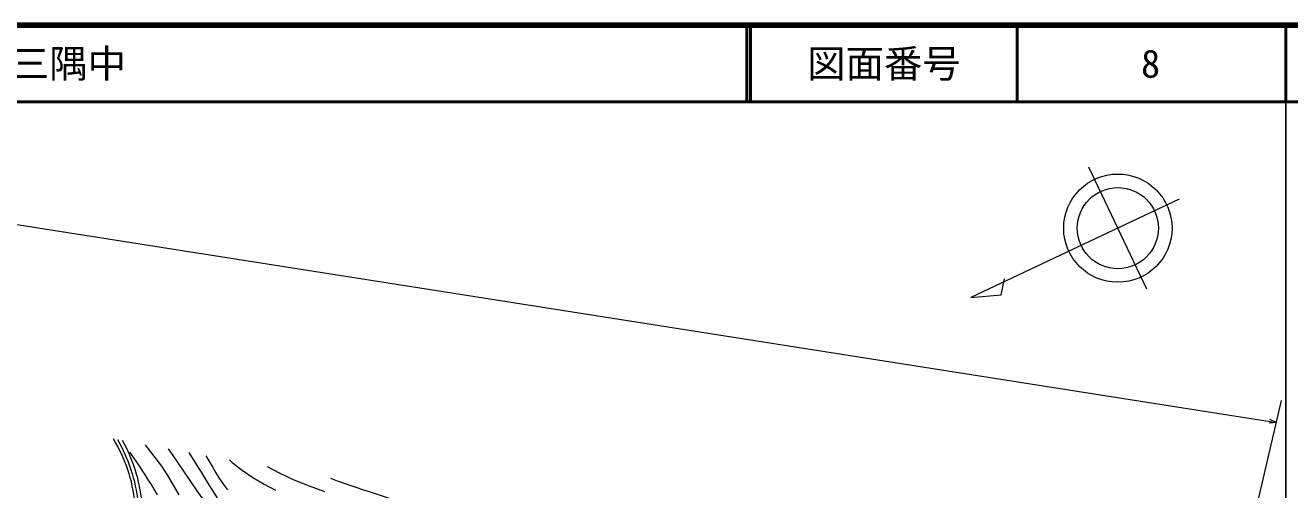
# Model space of a CAD drawing. Units: millimetres, scale not verified. Extents: x 40000 to 680000, y 20000 to 380000.
# Drawn here: x 414723 to 579500, y 319406 to 380000 of the extents above; entities that cross this region are included whole.
import ezdxf
from ezdxf.enums import TextEntityAlignment as Align

# ---------------------------------------------------------------- set-up
doc = ezdxf.new("R2010")
doc.units = ezdxf.units.MM
doc.header["$LTSCALE"] = 1000
for name, color, linetype, lineweight in [('M-BGD', 7, 'Continuous', 13), ('M-STR-HTXT', 7, 'Continuous', 13), ('M-TTL', 2, 'Continuous', 140), ('M-TTL-BAND', 7, 'Continuous', 25), ('M-TTL-LINE', 7, 'Continuous', 50), ('M-TTL-TXT', 7, 'Continuous', 13)]:
    doc.layers.add(name, color=color, linetype=linetype, lineweight=lineweight)
doc.styles.add('ＭＳ ゴシック', font='')
doc.styles.get('ＭＳ ゴシック').set_extended_font_data('MS Gothic')

msp = doc.modelspace()

# ---------------------------------------------------------------- linework, layer by layer
at = {"layer": 'M-BGD'}
for p, q in [((560880, 345558), (553324, 361505)), ((565076, 357309), (537965, 344464)), ((541900, 344827), (542350, 346904)), ((537965, 344464), (541900, 344827)), ((550523, 210396), (578419, 331060)), ((430354, 325280), (430747, 324740)), ((430747, 324740), (431610, 323619)), ((428311, 324287), (428549, 323968)), ((428549, 323968), (428843, 323556)), ((428843, 323556), (429132, 323140)), ((429132, 323140), (429415, 322719)), ((431610, 323619), (432459, 322471)), ((429415, 322719), (429694, 322296)), ((429694, 322296), (429969, 321870)), ((429969, 321870), (430243, 321444)), ((430243, 321444), (430515, 321016)), ((432459, 322471), (433248, 321263)), ((447842, 321557), (446303, 322395)), ((449764, 320667), (447842, 321557)), ((430515, 321016), (430788, 320589)), ((430788, 320589), (431062, 320163)), ((431062, 320163), (431495, 319465)), ((433248, 321263), (433998, 320018)), ((433998, 320018), (434733, 318760)), ((451742, 319868), (449764, 320667)), ((453761, 319136), (451742, 319868)), ((431495, 319465), (431906, 318751))]:
    msp.add_line(p, q, dxfattribs=at)
for points in [[(433342, 324739), (433757, 324139), (434595, 322924), (435430, 321707), (436264, 320489), (437097, 319271), (437930, 318052), (438763, 316833), (439596, 315615), (440431, 314398)], [(436054, 324249), (436833, 323002), (437641, 321697), (438445, 320390), (439252, 319084), (440062, 317781), (440882, 316484)], [(438254, 323851), (438661, 323163), (439110, 322390), (439570, 321613), (440048, 320847), (440550, 320103), (441086, 319395)], [(441353, 323290), (441690, 322980), (443000, 321948), (444389, 321001), (445841, 320134), (447340, 319341)], [(454485, 320915), (455370, 320580), (456506, 320175), (457648, 319787), (458795, 319409), (459943, 319035), (461090, 318659), (462231, 318274), (463462, 317811), (464688, 317289), (465913, 316735), (467138, 316178), (468369, 315647), (469605, 315170), (470851, 314775), (472108, 314490), (473380, 314345), (474670, 314367), (475581, 314534), (476446, 314850), (477276, 315281), (478081, 315793), (478874, 316353), (479039, 316474)]]:
    msp.add_lwpolyline(points, dxfattribs=at)
for radius in [7059, 5294]:
    msp.add_circle((557102, 353531), radius, dxfattribs=at)
for radius, end in [(20175, 31.23765), (20595, 30.2123), (21095, 29.0636)]:
    msp.add_arc((408964, 315566), radius, 6.08465, end, dxfattribs=at)
at = {"layer": 'M-STR-HTXT'}
for q in [(576830, 328092), (576908, 328586)]:
    msp.add_line((577758, 328199), q, dxfattribs=at)
msp.add_lwpolyline([(83660, 338425), (336763, 366100), (577758, 328199)], dxfattribs=at)
at = {"layer": 'M-TTL'}
msp.add_line((680000, 380000), (40000, 380000), dxfattribs=at)
at = {"layer": 'M-TTL-BAND'}
msp.add_line((579000, 20000), (579000, 370000), dxfattribs=at)
at = {"layer": 'M-TTL-LINE'}
for p, q in [((508747, 380000), (508747, 370000)), ((509247, 380000), (509247, 370000)), ((543997, 380000), (543997, 370000)), ((579000, 380000), (579000, 370000)), ((40000, 370000), (680000, 370000))]:
    msp.add_line(p, q, dxfattribs=at)

# ---------------------------------------------------------------- texts
at = {"layer": 'M-TTL-TXT', "style": 'ＭＳ ゴシック'}
msp.add_text('地 名      長門市三隅中', height=3666, dxfattribs=at).set_placement((370380, 375000), align=Align.MIDDLE_LEFT)
for s, p in [('図面番号', (526622, 375000)), ('8', (561372, 375000))]:
    msp.add_text(s, height=3666, dxfattribs=at).set_placement(p, align=Align.MIDDLE_CENTER)

doc.saveas('drawing.dxf')
